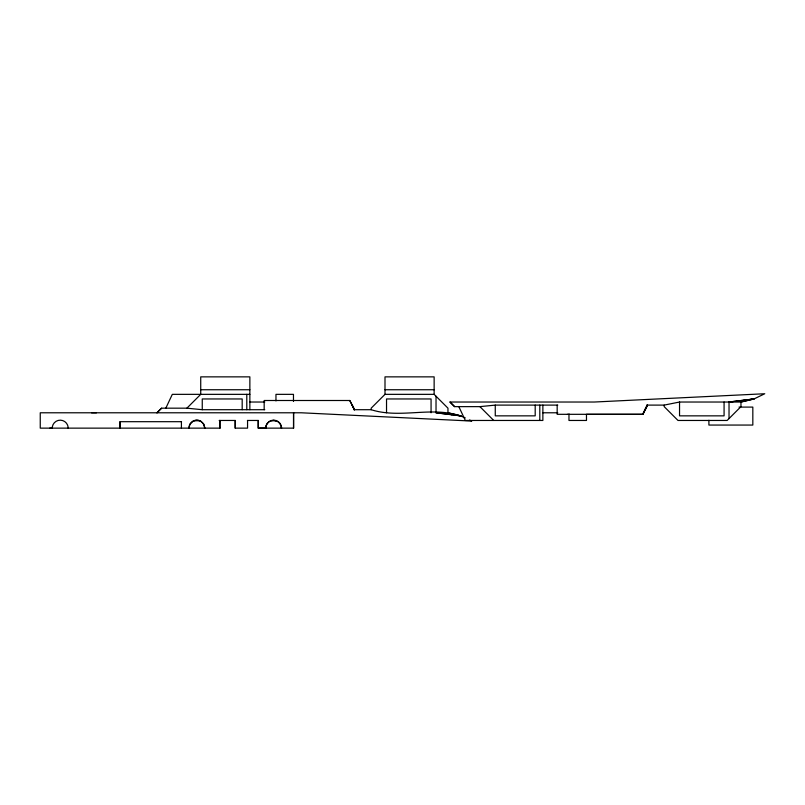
<?xml version="1.0" encoding="UTF-8"?>
<svg xmlns="http://www.w3.org/2000/svg" width="805" height="805" viewBox="0 0 805 805"><rect width="100%" height="100%" fill="white"/><g stroke="black" fill="none" stroke-linecap="round" stroke-linejoin="round"><path stroke-width="1.21" d="M68.133 428.139L68.163 427.364A7.99 7.99 0 0 0 52.335 426.821L52.295 428.139L49.729 428.139M188.893 428.139L189.97 424.144L192.888 421.216A7.99 7.99 0 0 1 200.878 421.216L203.806 424.144L204.873 428.139M165.82 408.175L172.31 394.349L249.862 394.349M567.445 414.313L642.682 414.313L647.29 405.106L642.903 414.313L647.451 405.106L642.903 414.313L586.473 414.313L586.483 420.462L568.974 420.462L568.974 413.881M647.451 405.106L644.936 410.137L647.512 405.106M161.584 408.175L156.985 412.784L161.584 408.175L186.901 408.175L202.256 409.705L264.785 409.705M186.901 408.175L200.727 394.349L200.727 376.861L249.862 376.861L249.862 409.705M436.028 396.241L436.028 412.784L460.983 415.863L447.962 412.784L447.962 408.175L434.137 394.349L385.001 394.349L371.175 408.175L371.175 409.705C401.675 419.536 435.807 404.462 465.29 417.936M271.295 420.713L275.914 420.784M194.307 420.774L199.217 420.723M646.838 405.106L664.185 405.106L679.541 402.027L740.962 402.027L754.003 398.958L764.75 393.746L594.311 402.027L449.965 402.027L454.594 406.636L479.911 406.636L495.266 405.106L557.785 405.106M729.028 418.57L729.028 402.027L753.993 398.948L740.962 402.027L740.962 406.636L727.146 420.462L678.001 420.462L664.185 406.636L664.185 405.106M745.199 400.035L744.051 400.176L744.685 400.105M748.167 399.672L748.881 399.582L747.654 399.733L748.167 399.662M729.028 402.027L754.003 398.958L750.381 399.401M281.297 428.139L281.297 428.139A7.778 7.778 0 0 0 273.519 420.361A7.778 7.778 0 0 0 265.751 428.139M200.727 389.741L249.862 389.741M385.001 389.741L434.137 389.741M249.862 402.027L264.785 402.027M739.02 407.099L752.826 407.099L752.826 425.06L708.903 425.06L708.903 420.27M353.828 409.705L371.175 409.705M542.872 412.784L557.785 412.784M91.539 412.784L96.459 412.784M567.656 414.313L557.171 414.313L557.171 405.106M219.181 420.462L235.291 420.462L235.281 428.139M247.437 420.462L258.304 420.462L258.304 428.139L265.68 428.129A7.99 7.99 0 0 1 273.66 420.15A7.99 7.99 0 0 1 281.649 428.139M181.528 421.689L119.995 421.689L119.995 428.139M219.936 428.139L40.25 428.139L40.25 412.784L301.301 412.784L471.74 421.065L469.597 420.019M451.293 414.656L451.675 414.706M453.416 414.937L454.05 415.008M455.157 415.139L455.539 415.189M457.371 415.41L460.993 415.853L436.028 412.784M275.662 420.683L275.662 420.683A2.395 1.358 -77.3 0 0 275.33 420.602M479.911 406.636L493.727 420.462M449.985 402.027L454.594 406.636M349.682 400.498L354.442 409.705L349.893 400.498L264.171 400.498L264.171 409.705M354.442 409.705L351.926 404.674L354.281 409.705M458.83 406.636L465.32 420.462L542.872 420.462L542.872 405.106M204.54 428.139L204.47 426.731A7.829 7.829 0 0 0 188.954 427.495L188.984 428.139M724.077 402.027L724.077 415.853L679.541 415.853L679.541 402.027M539.803 405.106L539.803 420.462M535.194 405.106L535.194 415.853L495.266 415.853L495.266 405.106M434.137 394.349L434.137 376.861L385.001 376.861L385.001 394.349M431.067 412.784L431.067 398.958L386.531 398.958L386.531 412.784M293.624 412.784L293.624 428.139L258.184 428.139L258.184 420.462M293.473 401.443L293.473 394.349L275.964 394.349L275.964 400.93M293.503 412.784L293.503 428.139M247.558 420.462L247.558 428.139L235.151 428.139L235.151 420.462M246.793 394.349L246.793 409.705M242.184 409.705L242.184 398.958L202.256 398.958L202.256 409.705M219.936 420.462L219.926 428.139M219.795 420.462L219.795 428.139M181.417 421.689L181.417 428.139M120.106 421.689L120.106 428.139"/></g></svg>
